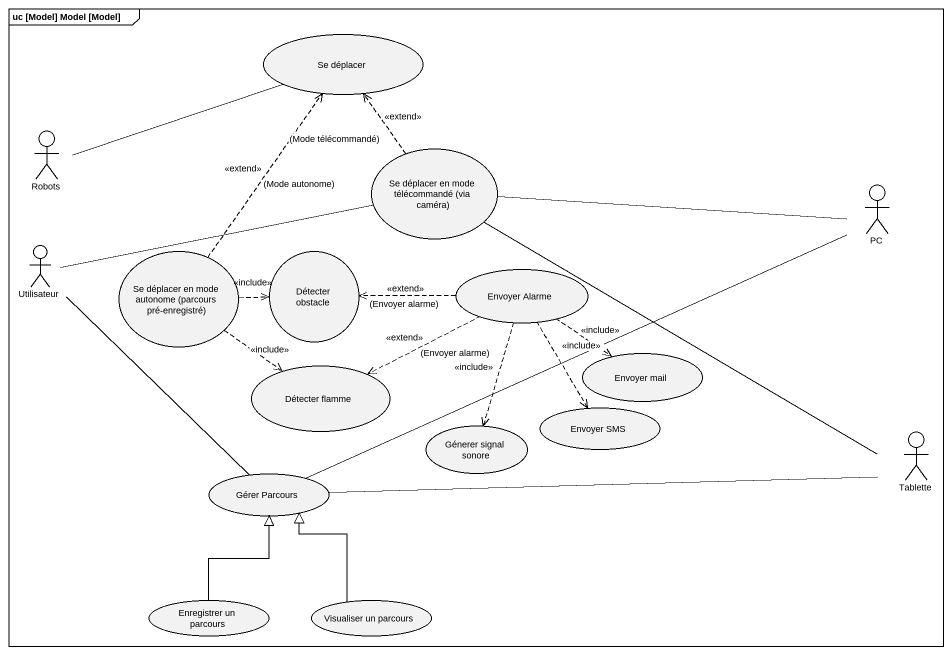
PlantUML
@startuml
mainframe uc [Model] Model [Model]
usecase "Se déplacer" as Se_déplacer
actor Robots
usecase "Se déplacer en mode télécommandé (via caméra)" as Se_déplacer_en_mode
actor PC
actor Utilisateur
usecase "Se déplacer en mode autonome (parcours pré-enregistré)" as Se_déplacer_en_mode_2
usecase "Détecter obstacle" as Détecter_obstacle
usecase "Envoyer Alarme" as Envoyer_Alarme
usecase "Détecter flamme" as Détecter_flamme
usecase "Envoyer mail" as Envoyer_mail
usecase "Envoyer SMS" as Envoyer_SMS
usecase "Génerer signal sonore" as Génerer_signal_sonore
actor Tablette
usecase "Gérer Parcours" as Gérer_Parcours
usecase "Enregistrer un parcours" as Enregistrer_un_parcours
usecase "Visualiser un parcours" as Visualiser_un_parcours
Robots -right- Se_déplacer
Se_déplacer_en_mode .up.> Se_déplacer : <<extend>>\n(Mode télécommandé)
PC -left- Se_déplacer_en_mode
Utilisateur -right- Se_déplacer_en_mode
Utilisateur -- Gérer_Parcours
Se_déplacer_en_mode_2 .up.> Se_déplacer : <<extend>>\n(Mode autonome)
Se_déplacer_en_mode_2 .right.> Détecter_obstacle : <<include>>
Se_déplacer_en_mode_2 ..> Détecter_flamme : <<include>>
Envoyer_Alarme .left.> Détecter_obstacle : <<extend>>\n(Envoyer alarme)
Envoyer_Alarme .left.> Détecter_flamme : <<extend>>\n(Envoyer alarme)
Envoyer_Alarme ..> Envoyer_mail : <<include>>
Envoyer_Alarme ..> Envoyer_SMS : <<include>>
Envoyer_Alarme ..> Génerer_signal_sonore : <<include>>
Tablette -left- Se_déplacer_en_mode
Tablette -left- Gérer_Parcours
Gérer_Parcours -right- PC
Enregistrer_un_parcours -up-|> Gérer_Parcours
Visualiser_un_parcours -up-|> Gérer_Parcours
@enduml
